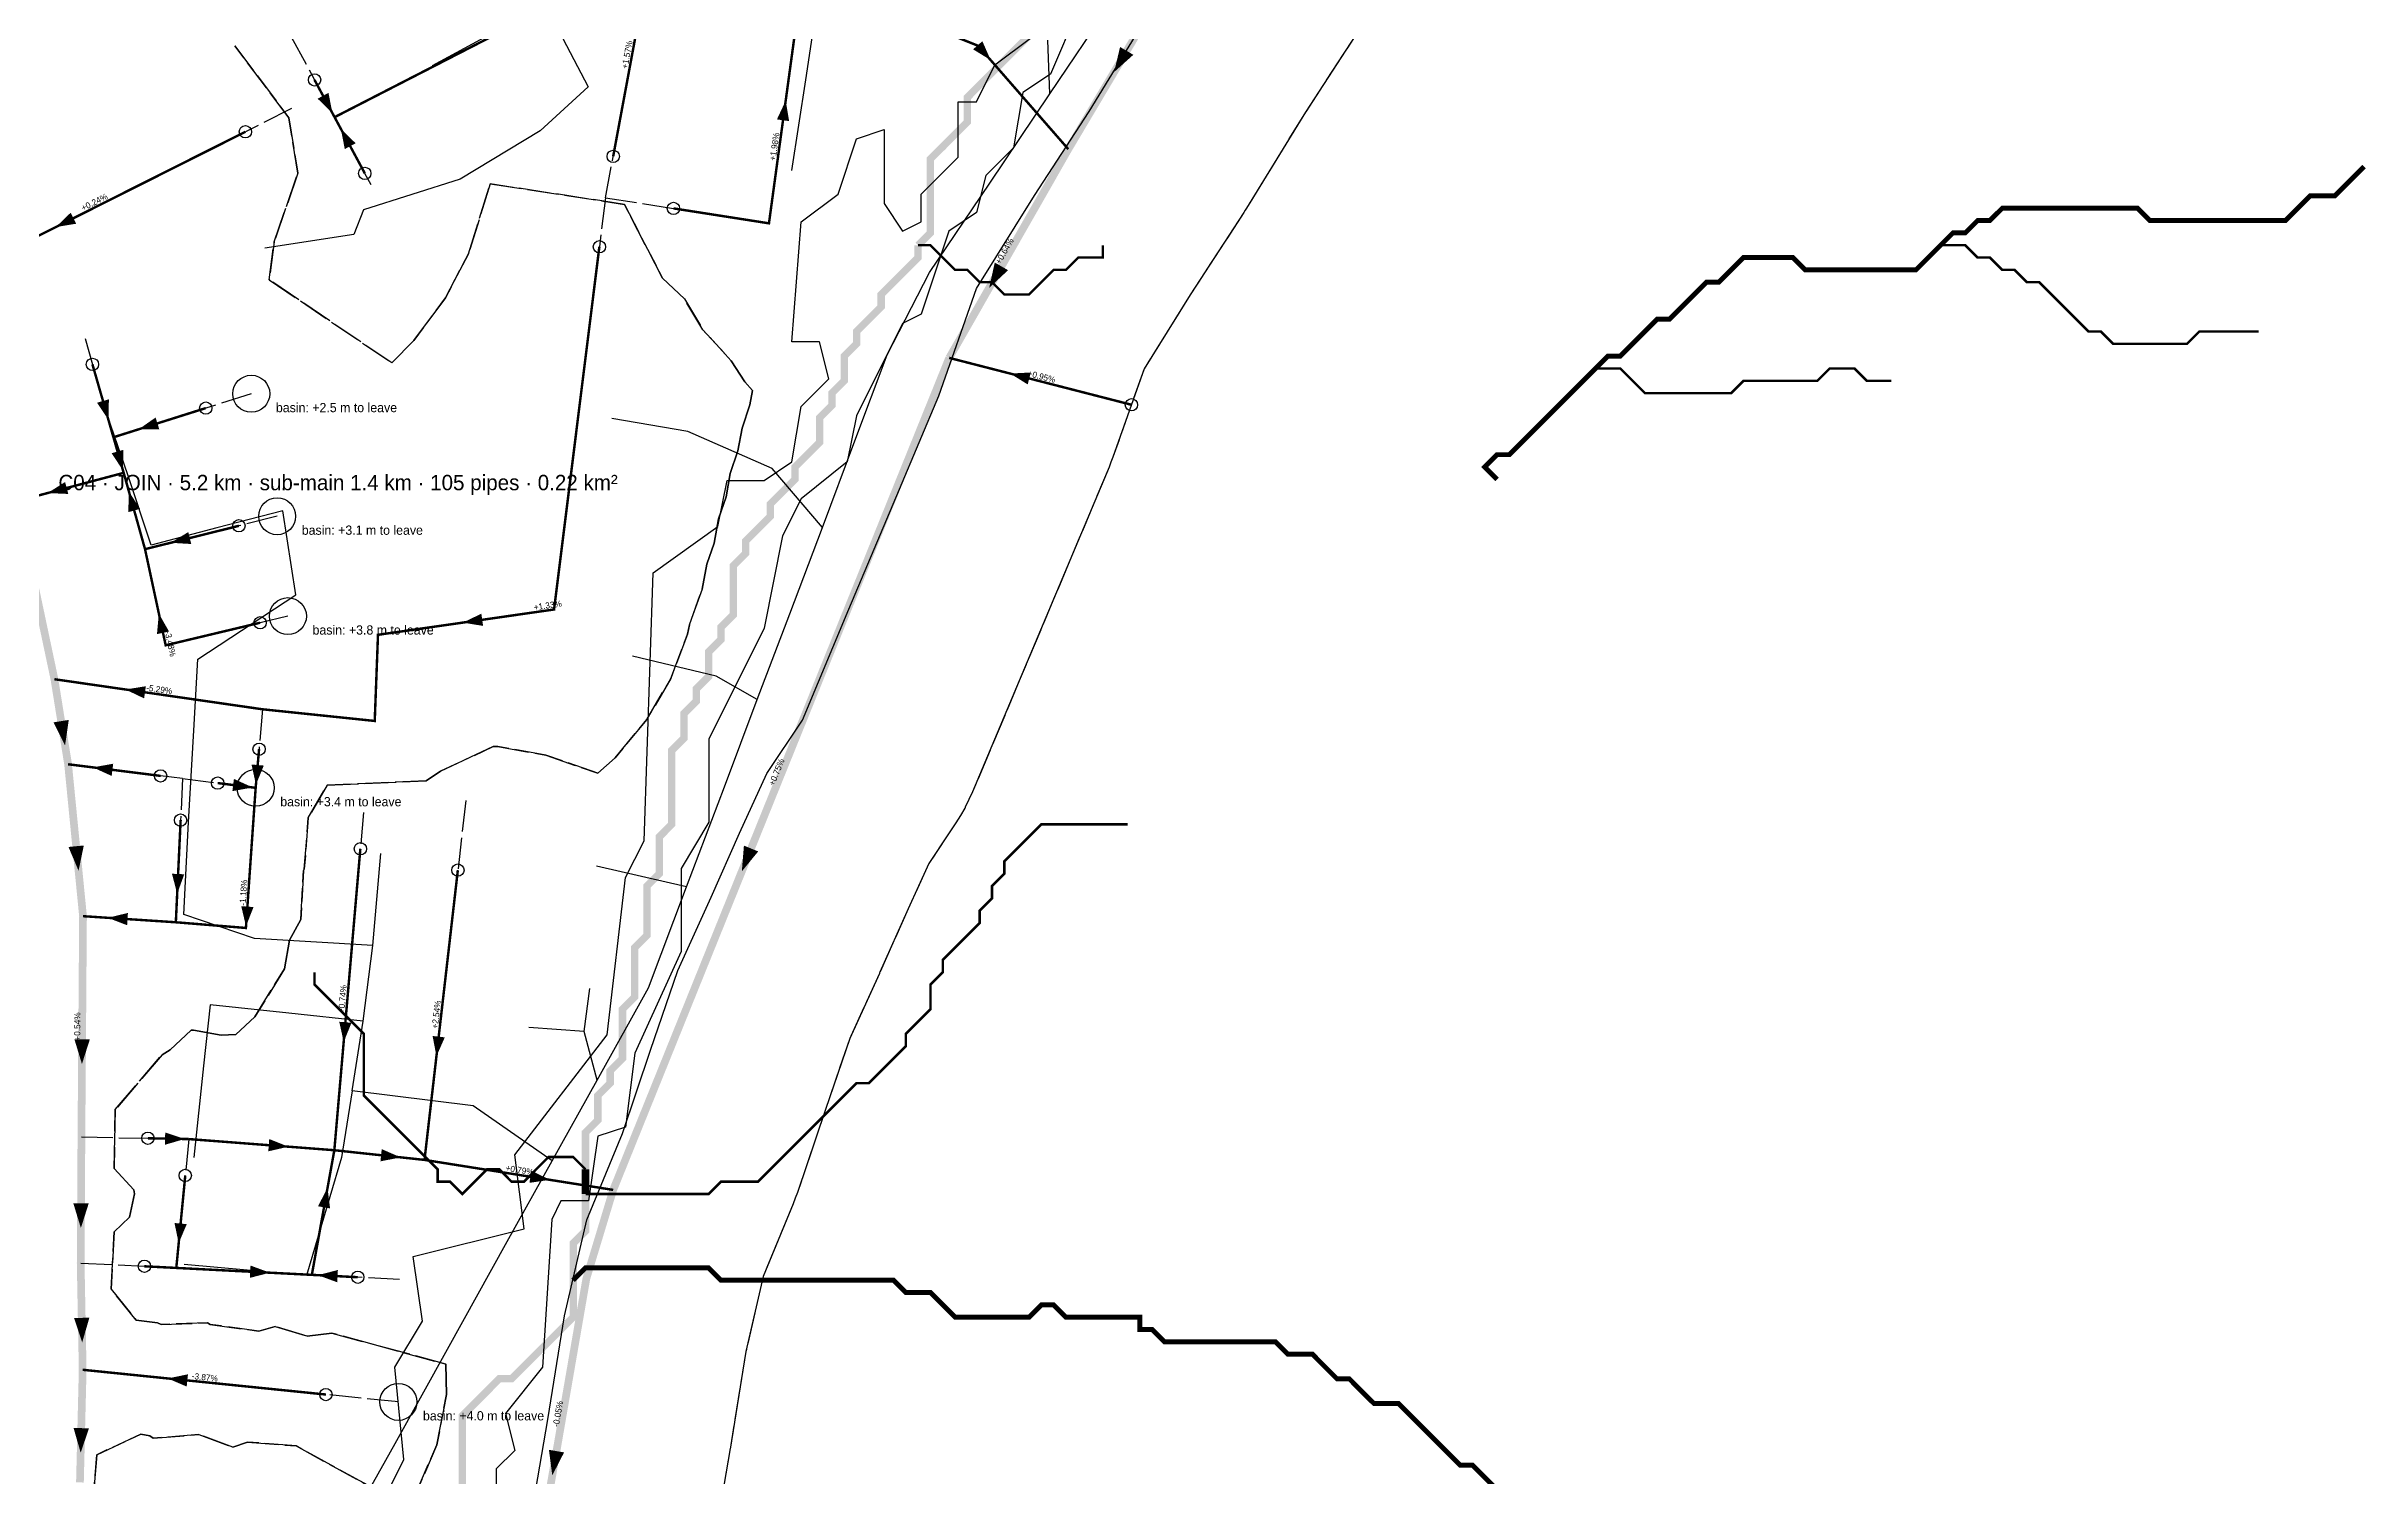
# Model space of a CAD drawing. Header units: metres. Extents: x 441395 to 476894, y 2561381 to 2578972.
# Drawn here: x 450489 to 451241, y 2567890 to 2568354 of the extents above; entities that cross this region are included whole.
import ezdxf
from ezdxf.enums import TextEntityAlignment as Align

# ---------------------------------------------------------------- set-up
doc = ezdxf.new("R2010")
doc.units = ezdxf.units.M
doc.header["$LTSCALE"] = 8
doc.linetypes.add('DASHDOT', pattern=[3.556, 2.54, -0.508, 0, -0.508])
doc.linetypes.add('DASHED', pattern=[1.524, 1.27, -0.254])
for name, color, linetype in [('A_ARROWS', 7, 'Continuous'), ('A_BASINS', 1, 'Continuous'), ('A_BRANCH', 7, 'Continuous'), ('A_BUILT_2006', 252, 'Continuous'), ('A_CATCH_LABEL', 7, 'Continuous'), ('A_CATCHMENTS', 7, 'Continuous'), ('A_ENVELOPE', 3, 'Continuous'), ('A_GRADIENT', 8, 'Continuous'), ('A_HEAD_GAP', 8, 'Continuous'), ('A_HEADS', 8, 'Continuous'), ('A_LATERAL', 7, 'Continuous'), ('A_STREAMS', 5, 'Continuous'), ('A_SUBMAIN', 7, 'Continuous'), ('A_WADI', 4, 'Continuous')]:
    doc.layers.add(name, color=color, linetype=linetype)

msp = doc.modelspace()

# ---------------------------------------------------------------- linework, layer by layer
at = {"layer": 'A_ARROWS', "color": 1}
for points in [[(450795.91, 2568349.75), (450790.19, 2568353.26), (450793.21, 2568355.89)], [(450836.01, 2568345.88), (450837.94, 2568354.03), (450842.24, 2568351.48)], [(450582.07, 2568332.54), (450577.28, 2568337.23), (450580.8, 2568339.12)], [(450729.32, 2568336.57), (450730.43, 2568329.96), (450726.47, 2568330.5)], [(450584.82, 2568327.44), (450589.61, 2568322.76), (450586.09, 2568320.86)], [(450795.44, 2568275.82), (450797.23, 2568284.01), (450801.57, 2568281.53)], [(450802.24, 2568247.96), (450808.94, 2568248.3), (450807.94, 2568244.43)], [(450715.07, 2568086.28), (450715.75, 2568094.64), (450720.39, 2568092.76)], [(450585.74, 2568030.89), (450584.29, 2568037.44), (450588.28, 2568037.1)], [(450615.87, 2568026.24), (450614.61, 2568032.83), (450618.58, 2568032.37)], [(450534.12, 2567999.37), (450527.68, 2567997.49), (450527.76, 2568001.49)], [(450567.78, 2567996.86), (450561.25, 2567995.36), (450561.55, 2567999.35)], [(450604.25, 2567993.4), (450597.68, 2567992.1), (450598.1, 2567996.07)], [(450652.72, 2567986.1), (450646.08, 2567985.13), (450646.71, 2567989.08)], [(450580.49, 2567983.47), (450581.32, 2567976.81), (450577.38, 2567977.52)], [(450532.14, 2567965.53), (450530.77, 2567972.09), (450534.75, 2567971.7)], [(450561.77, 2567955.94), (450555.28, 2567954.27), (450555.48, 2567958.26)], [(450577.36, 2567955.14), (450583.85, 2567956.81), (450583.65, 2567952.82)], [(450653.5, 2567890.11), (450652.4, 2567898.42), (450657.33, 2567897.57)]]:
    msp.add_solid(points, dxfattribs=at)
at = {"layer": 'A_ARROWS', "color": 2}
for points in [[(450492.23, 2568295.54), (450497.05, 2568300.2), (450498.84, 2568296.62)], [(450509.32, 2568232.89), (450505.63, 2568238.49), (450509.47, 2568239.59)], [(450519.13, 2568229.84), (450524.63, 2568233.68), (450525.83, 2568229.87)], [(450514.04, 2568216.48), (450510.35, 2568222.08), (450514.2, 2568223.19)], [(450489.57, 2568209.15), (450495.24, 2568212.73), (450496.27, 2568208.86)], [(450515.96, 2568209.65), (450519.61, 2568204.02), (450515.76, 2568202.94)], [(450529.53, 2568193), (450535.26, 2568196.48), (450536.22, 2568192.6)], [(450525.69, 2568170.02), (450529, 2568164.18), (450525.08, 2568163.34)], [(450624.41, 2568167.07), (450630.46, 2568169.96), (450631.03, 2568166)], [(450514.86, 2568145.35), (450521.48, 2568146.41), (450520.9, 2568142.46)], [(450495.23, 2568127.18), (450491.49, 2568134.68), (450496.43, 2568135.47)], [(450504.27, 2568120.06), (450510.87, 2568121.24), (450510.37, 2568117.27)], [(450557.23, 2568114.44), (450555.8, 2568120.99), (450559.79, 2568120.64)], [(450556.18, 2568113.53), (450549.58, 2568112.34), (450550.08, 2568116.31)], [(450499.61, 2568086.49), (450496.34, 2568094.2), (450501.32, 2568094.69)], [(450531.65, 2568079.03), (450529.95, 2568085.52), (450533.95, 2568085.33)], [(450554, 2568068.45), (450552.46, 2568074.97), (450556.45, 2568074.69)], [(450509.13, 2568071.2), (450515.65, 2568072.78), (450515.39, 2568068.78)], [(450500.71, 2568023.71), (450498.27, 2568031.72), (450503.27, 2568031.69)], [(450500.37, 2567970.46), (450497.91, 2567978.47), (450502.91, 2567978.44)], [(450500.79, 2567933.28), (450498.14, 2567941.23), (450503.13, 2567941.32)], [(450528.58, 2567921.59), (450535.15, 2567922.94), (450534.74, 2567918.96)], [(450500.3, 2567897.46), (450497.99, 2567905.52), (450502.99, 2567905.39)]]:
    msp.add_solid(points, dxfattribs=at)
at = {"layer": 'A_BASINS', "color": 1}
for centre in [(450555.72, 2568241.41), (450564.12, 2568201.6), (450567.62, 2568169.18), (450557.14, 2568113.41), (450603.49, 2567913.97)]:
    msp.add_circle(centre, 6, dxfattribs=at)
at = {"layer": 'A_BRANCH', "color": 1, "const_width": 0.8}
for points in [[(450692.87, 2568301.6), (450723.88, 2568296.75), (450734.87, 2568377.24)], [(450576.26, 2568343.33), (450582.78, 2568331.22)], [(450522.16, 2567999.6), (450535.43, 2567999.34)], [(450534.28, 2567987.53), (450531.36, 2567957.49)], [(450520.99, 2567958.02), (450531.36, 2567957.49)]]:
    msp.add_lwpolyline(points, dxfattribs=at)
at = {"layer": 'A_BRANCH', "color": 2, "const_width": 0.8}
for points in [[(450668.79, 2568289.12), (450654.08, 2568171.34), (450596.88, 2568163.11), (450595.82, 2568135.13), (450559.39, 2568138.92)], [(450558.25, 2568125.96), (450557.14, 2568113.41)], [(450544.8, 2568114.96), (450557.14, 2568113.41)], [(450532.77, 2568102.93), (450531.21, 2568069.75)]]:
    msp.add_lwpolyline(points, dxfattribs=at)
at = {"layer": 'A_BUILT_2006', "color": 252}
for points in [[(450740.98, 2568377.95), (450735.72, 2568343.34)], [(450649.67, 2568367), (450614.5, 2568347.95)], [(450653.46, 2568363.4), (450665.19, 2568341.09)], [(450815.17, 2568338.84), (450834.76, 2568367.84)], [(450827.88, 2568333.03), (450847.42, 2568364.89)], [(450815.17, 2568338.84), (450814.45, 2568356.2)], [(450665.19, 2568341.09), (450649.52, 2568326.8)], [(450735.72, 2568343.34), (450731.21, 2568313.88)], [(450795.58, 2568309.83), (450815.17, 2568338.84)], [(450810.12, 2568305.81), (450827.88, 2568333.03)], [(450649.52, 2568326.8), (450623.57, 2568311.14)], [(450623.57, 2568311.14), (450592.12, 2568301.13)], [(450776, 2568280.83), (450795.58, 2568309.83)], [(450592.12, 2568301.13), (450589.04, 2568293.13)], [(450791.31, 2568275.57), (450810.12, 2568305.81)], [(450589.04, 2568293.13), (450560.12, 2568288.65)], [(450762.31, 2568254), (450776, 2568280.83)], [(450779.04, 2568240.77), (450791.31, 2568275.57)], [(450751.82, 2568226.06), (450762.31, 2568254)], [(450766.29, 2568210.45), (450779.04, 2568240.77)], [(450515.65, 2568215.05), (450507.94, 2568237.39)], [(450697.48, 2568229.16), (450672.84, 2568233.37)], [(450724.97, 2568217.15), (450697.48, 2568229.16)], [(450741.23, 2568197.99), (450751.82, 2568226.06)], [(450523.15, 2568192.25), (450515.65, 2568215.05)], [(450741.23, 2568197.99), (450724.97, 2568217.15)], [(450749.87, 2568171.39), (450766.29, 2568210.45)], [(450565.96, 2568203.36), (450544.55, 2568197.8)], [(450570.23, 2568176.09), (450565.96, 2568203.36)], [(450544.55, 2568197.8), (450523.15, 2568192.25)], [(450730.64, 2568169.92), (450741.23, 2568197.99)], [(450538.38, 2568155.25), (450570.23, 2568176.09)], [(450720.07, 2568142.05), (450730.64, 2568169.92)], [(450734.74, 2568135.4), (450749.87, 2568171.39)], [(450537.05, 2568132.01), (450538.38, 2568155.25)], [(450706.76, 2568149.63), (450679.52, 2568156.18)], [(450720.07, 2568142.05), (450706.76, 2568149.63)], [(450709.39, 2568113.73), (450720.07, 2568142.05)], [(450723.18, 2568118.11), (450734.74, 2568135.4)], [(450535.34, 2568102.22), (450537.05, 2568132.01)], [(450697.13, 2568081.24), (450709.39, 2568113.73)], [(450714.36, 2568098.73), (450723.18, 2568118.11)], [(450533.86, 2568072.26), (450535.34, 2568102.22)], [(450705.12, 2568077.95), (450714.36, 2568098.73)], [(450595.16, 2568062.17), (450597.82, 2568092.06)], [(450697.13, 2568081.24), (450667.9, 2568087.95)], [(450684.77, 2568048.49), (450697.13, 2568081.24)], [(450694.32, 2568054.14), (450705.12, 2568077.95)], [(450556.73, 2568064.45), (450533.86, 2568072.26)], [(450595.16, 2568062.17), (450556.73, 2568064.45)], [(450592.09, 2568037.64), (450595.16, 2568062.17)], [(450685.43, 2568028.23), (450694.32, 2568054.14)], [(450663.82, 2568034.27), (450665.71, 2568048.21)], [(450668.07, 2568018.49), (450684.77, 2568048.49)], [(450542.37, 2568042.98), (450540.25, 2568023.09)], [(450567.87, 2568040.24), (450542.37, 2568042.98)], [(450592.09, 2568037.64), (450567.87, 2568040.24)], [(450588.44, 2568015.04), (450592.09, 2568037.64)], [(450663.82, 2568034.27), (450645.86, 2568035.52)], [(450668.07, 2568018.49), (450663.82, 2568034.27)], [(450540.25, 2568023.09), (450537.08, 2567993.39)], [(450676.32, 2568001.2), (450685.43, 2568028.23)], [(450588.44, 2568015.04), (450584.99, 2567993.32)], [(450627.84, 2568010.15), (450588.44, 2568015.04)], [(450653.48, 2567992.27), (450668.07, 2568018.49)], [(450653.48, 2567992.27), (450627.84, 2568010.15)], [(450664.7, 2567973.08), (450676.32, 2568001.2)], [(450584.99, 2567993.32), (450573.69, 2567955.08)], [(450638.89, 2567966.06), (450653.48, 2567992.27)], [(450657.48, 2567941.91), (450664.7, 2567973.08)], [(450619.43, 2567931.09), (450638.89, 2567966.06)], [(450573.69, 2567955.08), (450533.93, 2567958.57)], [(450652.03, 2567908.25), (450657.48, 2567941.91)], [(450602.41, 2567900.51), (450619.43, 2567931.09)], [(450646.21, 2567874.14), (450652.03, 2567908.25)], [(450585.4, 2567869.94), (450602.41, 2567900.51)]]:
    msp.add_lwpolyline(points, dxfattribs=at)
at = {"layer": 'A_CATCHMENTS', "color": 1, "linetype": 'DASHED'}
for points in [[(450917.12, 2568361.92), (450898.12, 2568332.81), (450879.03, 2568301.67), (450878.55, 2568300.97), (450878.12, 2568300.23), (450860.72, 2568273.57), (450845.72, 2568249.45), (450835.63, 2568220.82), (450834.96, 2568219.18), (450834.35, 2568217.51), (450821.61, 2568187.19), (450821.61, 2568187.19), (450821.61, 2568187.19), (450805.18, 2568148.14), (450805.18, 2568148.14), (450805.18, 2568148.14), (450790.05, 2568112.15), (450788.84, 2568109.62), (450787.65, 2568107.1), (450787.57, 2568106.97), (450787.51, 2568106.84), (450786.06, 2568104.45), (450784.62, 2568102.05), (450775.77, 2568088.81), (450769.08, 2568074.11), (450759.94, 2568053.56), (450759.84, 2568053.36), (450759.76, 2568053.16), (450750.14, 2568031.97), (450742.24, 2568008.91), (450733.17, 2567982.02), (450732.44, 2567980.17), (450731.77, 2567978.3), (450722.04, 2567954.73), (450716.39, 2567930.33), (450711.25, 2567898.65), (450711.2, 2567898.41), (450711.17, 2567898.16), (450705.35, 2567864.05)], [(450609.22, 2567884.26), (450615.97, 2567899.99), (450619.17, 2567916.35), (450618.96, 2567926.25), (450581.9, 2567936.3), (450573.92, 2567935.36), (450563.5, 2567938.5), (450558.12, 2567936.99), (450542.37, 2567939.13), (450541.49, 2567939.65), (450526.4, 2567939.16), (450525.25, 2567939.64), (450518.33, 2567940.48), (450510.24, 2567950.6), (450511.19, 2567969.25), (450516.18, 2567974.02), (450517.82, 2567981.55), (450517.52, 2567982.82), (450511.15, 2567989.73), (450511.53, 2568008.91), (450526.74, 2568026.72), (450529.36, 2568028.27), (450536.16, 2568034.72), (450536.95, 2568034.76), (450545.94, 2568033.09), (450550.71, 2568033.29), (450556.89, 2568039.04), (450566.46, 2568054.65), (450568.16, 2568063.9), (450571.82, 2568070.63), (450572.72, 2568086.59), (450572.93, 2568086.97), (450574.22, 2568103.64), (450580.42, 2568114.29), (450612.57, 2568115.65), (450617.19, 2568118.8), (450634.28, 2568126.79), (450635.77, 2568126.8), (450651.39, 2568124.05), (450668.3, 2568118.15), (450673.91, 2568123.19), (450684.17, 2568135.59), (450692.01, 2568148.96), (450697.43, 2568163.32), (450698.02, 2568166.3), (450702.18, 2568177.94), (450703.65, 2568186.06), (450706.06, 2568192.92), (450707.48, 2568200.76), (450709.93, 2568207.9), (450711.31, 2568215.47), (450713.81, 2568222.87), (450715.14, 2568230.18), (450717.69, 2568237.85), (450718.53, 2568242.43), (450716.05, 2568245.26), (450711.59, 2568252.12), (450702.44, 2568262.14), (450696.42, 2568272.25), (450689.32, 2568278.97), (450676.92, 2568302.91), (450633.36, 2568309.57), (450626.24, 2568286.84), (450618.8, 2568272.58), (450608.49, 2568258.69), (450601.39, 2568251.4), (450561.58, 2568278.38), (450563.11, 2568290.72), (450570.88, 2568313.05), (450567.93, 2568331.03), (450550.38, 2568354.42)], [(450503.92, 2567877.78), (450505.55, 2567896.84), (450519.86, 2567903.52), (450522.72, 2567902.94), (450523.83, 2567902.18), (450538.73, 2567903.36), (450549.75, 2567899.27), (450554.45, 2567900.93), (450570.29, 2567899.68), (450604.22, 2567881.01)]]:
    msp.add_lwpolyline(points, dxfattribs=at)
at = {"layer": 'A_CATCHMENTS', "color": 2, "linetype": 'DASHED'}
for points in [[(450550.38, 2568354.42), (450567.93, 2568331.03), (450570.88, 2568313.05), (450563.11, 2568290.72), (450561.58, 2568278.38), (450601.39, 2568251.4), (450608.49, 2568258.69), (450618.8, 2568272.58), (450626.24, 2568286.84), (450633.36, 2568309.57), (450676.92, 2568302.91), (450689.32, 2568278.97), (450696.42, 2568272.25), (450702.44, 2568262.14), (450711.59, 2568252.12), (450716.05, 2568245.26), (450718.53, 2568242.43), (450717.69, 2568237.85), (450715.14, 2568230.18), (450713.81, 2568222.87), (450711.31, 2568215.47), (450709.93, 2568207.9), (450707.48, 2568200.76), (450706.06, 2568192.92), (450703.65, 2568186.06), (450702.18, 2568177.94), (450698.02, 2568166.3), (450697.43, 2568163.32), (450692.01, 2568148.96), (450684.17, 2568135.59), (450673.91, 2568123.19), (450668.3, 2568118.15), (450651.39, 2568124.05), (450635.77, 2568126.8), (450634.28, 2568126.79), (450617.19, 2568118.8), (450612.57, 2568115.65), (450580.42, 2568114.29), (450574.22, 2568103.64), (450572.93, 2568086.97), (450572.72, 2568086.59), (450571.82, 2568070.63), (450568.16, 2568063.9), (450566.46, 2568054.65), (450556.89, 2568039.04), (450550.71, 2568033.29), (450545.94, 2568033.09), (450536.95, 2568034.76), (450536.16, 2568034.72), (450529.36, 2568028.27), (450526.74, 2568026.72), (450511.53, 2568008.91), (450511.15, 2567989.73), (450517.52, 2567982.82), (450517.82, 2567981.55), (450516.18, 2567974.02), (450511.19, 2567969.25), (450510.24, 2567950.6), (450518.33, 2567940.48), (450525.25, 2567939.64), (450526.4, 2567939.16), (450541.49, 2567939.65), (450542.37, 2567939.13), (450558.12, 2567936.99), (450563.5, 2567938.5), (450573.92, 2567935.36), (450581.9, 2567936.3), (450618.96, 2567926.25), (450619.17, 2567916.35), (450615.97, 2567899.99), (450609.22, 2567884.26)], [(450604.22, 2567881.01), (450570.29, 2567899.68), (450554.45, 2567900.93), (450549.75, 2567899.27), (450538.73, 2567903.36), (450523.83, 2567902.18), (450522.72, 2567902.94), (450519.86, 2567903.52), (450505.55, 2567896.84), (450503.92, 2567877.78)]]:
    msp.add_lwpolyline(points, dxfattribs=at)
at = {"layer": 'A_ENVELOPE', "color": 3}
msp.add_lwpolyline([(450917.12, 2568361.92), (450898.12, 2568332.81), (450879.03, 2568301.67), (450878.55, 2568300.97), (450878.12, 2568300.23), (450860.72, 2568273.57), (450845.72, 2568249.45), (450835.63, 2568220.82), (450834.96, 2568219.18), (450834.35, 2568217.51), (450821.61, 2568187.19), (450821.61, 2568187.19), (450821.61, 2568187.19), (450805.18, 2568148.14), (450805.18, 2568148.14), (450805.18, 2568148.14), (450790.05, 2568112.15), (450788.84, 2568109.62), (450787.65, 2568107.1), (450787.57, 2568106.97), (450787.51, 2568106.84), (450786.06, 2568104.45), (450784.62, 2568102.05), (450775.77, 2568088.81), (450769.08, 2568074.11), (450759.94, 2568053.56), (450759.84, 2568053.36), (450759.76, 2568053.16), (450750.14, 2568031.97), (450742.24, 2568008.91), (450733.17, 2567982.02), (450732.44, 2567980.17), (450731.77, 2567978.3), (450722.04, 2567954.73), (450716.39, 2567930.33), (450711.25, 2567898.65), (450711.2, 2567898.41), (450711.17, 2567898.16), (450705.35, 2567864.05)], dxfattribs=at)
at = {"layer": 'A_HEAD_GAP', "color": 8, "linetype": 'DASHED'}
for points in [[(450562.93, 2568368.1), (450576.26, 2568343.33)], [(450568.83, 2568334.03), (450553.79, 2568326.47)], [(450670.78, 2568305.06), (450673.28, 2568318.5)], [(450594.63, 2568309.22), (450592.6, 2568312.98)], [(450670.78, 2568305.06), (450668.79, 2568289.12)], [(450670.78, 2568305.06), (450692.87, 2568301.6)], [(450501.72, 2568259.3), (450504.12, 2568250.95)], [(450555.72, 2568241.41), (450540.94, 2568236.74)], [(450564.12, 2568201.6), (450551.72, 2568198.51)], [(450567.62, 2568169.18), (450558.59, 2568167.03)], [(450559.39, 2568138.92), (450558.25, 2568125.96)], [(450533.41, 2568116.39), (450526.27, 2568117.29)], [(450533.41, 2568116.39), (450532.77, 2568102.93)], [(450533.41, 2568116.39), (450544.8, 2568114.96)], [(450592.16, 2568105.37), (450591.15, 2568093.62)], [(450625.43, 2568109.33), (450622.82, 2568086.68)], [(450500.54, 2568000.02), (450522.16, 2567999.6)], [(450535.43, 2567999.34), (450534.28, 2567987.53)], [(450500.3, 2567959.08), (450520.99, 2567958.02)], [(450603.91, 2567953.78), (450590.3, 2567954.48)], [(450603.49, 2567913.97), (450579.97, 2567916.37)]]:
    msp.add_lwpolyline(points, dxfattribs=at)
at = {"layer": 'A_HEADS', "color": 1}
for centre in [(450576.26, 2568343.33), (450673.28, 2568318.5), (450592.6, 2568312.98), (450692.87, 2568301.6), (450841.63, 2568237.83), (450591.15, 2568093.62), (450622.82, 2568086.68), (450522.16, 2567999.6), (450534.28, 2567987.53), (450520.99, 2567958.02), (450590.3, 2567954.48)]:
    msp.add_circle(centre, 2, dxfattribs=at)
at = {"layer": 'A_HEADS', "color": 2}
for centre in [(450553.79, 2568326.47), (450668.79, 2568289.12), (450504.12, 2568250.95), (450540.94, 2568236.74), (450551.72, 2568198.51), (450558.59, 2568167.03), (450558.25, 2568125.96), (450526.27, 2568117.29), (450544.8, 2568114.96), (450532.77, 2568102.93), (450579.97, 2567916.37)]:
    msp.add_circle(centre, 2, dxfattribs=at)
at = {"layer": 'A_LATERAL', "color": 1, "const_width": 0.8}
for points in [[(450582.78, 2568331.22), (450685.45, 2568383.94)], [(450673.28, 2568318.5), (450685.45, 2568383.94)], [(450734.87, 2568377.24), (450791.85, 2568354.4), (450821.13, 2568320.83)], [(450841.63, 2568237.83), (450782.44, 2568253.05)], [(450591.15, 2568093.62), (450582.7, 2567995.72)], [(450622.82, 2568086.68), (450611.99, 2567992.57)], [(450535.43, 2567999.34), (450582.7, 2567995.72)], [(450582.7, 2567995.72), (450611.99, 2567992.57)], [(450611.99, 2567992.57), (450673.28, 2567982.83)], [(450531.36, 2567957.49), (450575.39, 2567955.24)]]:
    msp.add_lwpolyline(points, dxfattribs=at)
at = {"layer": 'A_LATERAL', "color": 1, "linetype": 'DASHDOT', "const_width": 0.8}
for points in [[(450592.6, 2568312.98), (450582.78, 2568331.22)], [(450590.3, 2567954.48), (450575.39, 2567955.24)]]:
    msp.add_lwpolyline(points, dxfattribs=at)
at = {"layer": 'A_LATERAL', "color": 2, "linetype": 'DASHED', "const_width": 0.8}
for points in [[(450553.79, 2568326.47), (450457.14, 2568277.91)], [(450510.94, 2568227.26), (450514.27, 2568215.71)], [(450521.2, 2568190.93), (450514.27, 2568215.71)]]:
    msp.add_lwpolyline(points, dxfattribs=at)
at = {"layer": 'A_LATERAL', "color": 2, "const_width": 0.8}
msp.add_lwpolyline([(450504.12, 2568250.95), (450510.94, 2568227.26)], dxfattribs=at)
at = {"layer": 'A_LATERAL', "color": 2, "linetype": 'DASHDOT', "const_width": 0.8}
for points in [[(450540.94, 2568236.74), (450510.94, 2568227.26)], [(450514.27, 2568215.71), (450479.54, 2568206.49)], [(450551.72, 2568198.51), (450521.2, 2568190.93)], [(450558.59, 2568167.03), (450527.91, 2568159.71), (450521.2, 2568190.93)], [(450559.39, 2568138.92), (450491.77, 2568148.69)], [(450526.27, 2568117.29), (450496.21, 2568121.07)], [(450557.14, 2568113.41), (450553.97, 2568067.9), (450531.21, 2568069.75)], [(450531.21, 2568069.75), (450501.06, 2568071.73)], [(450579.97, 2567916.37), (450500.95, 2567924.41)]]:
    msp.add_lwpolyline(points, dxfattribs=at)
at = {"layer": 'A_LATERAL', "color": 1, "linetype": 'DASHED', "const_width": 0.8}
msp.add_lwpolyline([(450575.39, 2567955.24), (450582.7, 2567995.72)], dxfattribs=at)
at = {"layer": 'A_STREAMS', "color": 5}
for points, const_width in [([(450808.36, 2568357.67), (450804.36, 2568353.67), (450800.35, 2568349.67), (450796.35, 2568345.66), (450792.35, 2568341.66), (450788.35, 2568337.66), (450788.35, 2568333.66), (450788.35, 2568329.66), (450784.35, 2568325.66), (450780.35, 2568321.65), (450776.34, 2568317.65), (450776.34, 2568313.65), (450776.34, 2568309.65), (450776.34, 2568305.65), (450776.34, 2568301.64), (450776.34, 2568297.64), (450776.34, 2568293.64), (450772.34, 2568289.64)], 2.4), ([(451242.08, 2568315.19), (451240.55, 2568313.65), (451236.54, 2568309.65), (451232.54, 2568305.65), (451228.54, 2568305.65), (451224.54, 2568305.65), (451220.54, 2568301.64), (451216.54, 2568297.64), (451212.53, 2568297.64), (451208.53, 2568297.64), (451204.53, 2568297.64), (451200.53, 2568297.64), (451196.53, 2568297.64), (451192.53, 2568297.64), (451188.52, 2568297.64), (451184.52, 2568297.64), (451180.52, 2568297.64), (451176.52, 2568297.64), (451172.52, 2568297.64), (451168.52, 2568301.64), (451164.51, 2568301.64), (451160.51, 2568301.64), (451156.51, 2568301.64), (451152.51, 2568301.64), (451148.51, 2568301.64), (451144.5, 2568301.64), (451140.5, 2568301.64), (451136.5, 2568301.64), (451132.5, 2568301.64), (451128.5, 2568301.64), (451124.5, 2568301.64), (451120.49, 2568297.64), (451116.49, 2568297.64), (451112.49, 2568293.64), (451108.49, 2568293.64), (451104.49, 2568289.64)], 1.6), ([(450772.34, 2568289.64), (450772.34, 2568285.64), (450768.34, 2568281.64), (450764.34, 2568277.63), (450760.34, 2568273.63), (450760.34, 2568269.63), (450756.34, 2568265.63), (450752.33, 2568261.63), (450752.33, 2568257.62), (450748.33, 2568253.62), (450748.33, 2568249.62), (450748.33, 2568245.62), (450744.33, 2568241.62), (450744.33, 2568237.62), (450740.33, 2568233.61), (450740.33, 2568229.61), (450740.33, 2568225.61), (450736.33, 2568221.61), (450732.32, 2568217.61), (450732.32, 2568213.61), (450728.32, 2568209.6), (450724.32, 2568205.6), (450724.32, 2568201.6), (450720.32, 2568197.6), (450716.32, 2568193.6), (450716.32, 2568189.59), (450712.32, 2568185.59), (450712.32, 2568181.59), (450712.32, 2568177.59), (450712.32, 2568173.59), (450712.32, 2568169.59), (450708.31, 2568165.58), (450708.31, 2568161.58), (450704.31, 2568157.58), (450704.31, 2568153.58), (450704.31, 2568149.58), (450700.31, 2568145.57), (450700.31, 2568141.57), (450696.31, 2568137.57), (450696.31, 2568133.57), (450696.31, 2568129.57), (450692.31, 2568125.57), (450692.31, 2568121.56), (450692.31, 2568117.56), (450692.31, 2568113.56), (450692.31, 2568109.56), (450692.31, 2568105.56), (450692.31, 2568101.56), (450688.31, 2568097.55), (450688.31, 2568093.55), (450688.31, 2568089.55), (450688.31, 2568085.55), (450684.3, 2568081.55), (450684.3, 2568077.54), (450684.3, 2568073.54), (450684.3, 2568069.54), (450684.3, 2568065.54), (450680.3, 2568061.54), (450680.3, 2568057.54), (450680.3, 2568053.53), (450680.3, 2568049.53), (450680.3, 2568045.53), (450676.3, 2568041.53), (450676.3, 2568037.53), (450676.3, 2568033.52), (450676.3, 2568029.52), (450676.3, 2568025.52), (450672.3, 2568021.52), (450672.3, 2568017.52), (450668.3, 2568013.52), (450668.3, 2568009.51), (450668.3, 2568005.51), (450664.29, 2568001.51), (450664.29, 2567997.51), (450664.29, 2567993.51), (450664.29, 2567989.51)], 2.4), ([(450832.37, 2568289.64), (450832.37, 2568285.64), (450828.37, 2568285.64), (450824.36, 2568285.64), (450820.36, 2568281.64), (450816.36, 2568281.64), (450812.36, 2568277.63), (450808.36, 2568273.63), (450804.36, 2568273.63), (450800.35, 2568273.63), (450796.35, 2568277.63), (450792.35, 2568277.63), (450788.35, 2568281.64), (450784.35, 2568281.64), (450780.35, 2568285.64), (450776.34, 2568289.64), (450772.34, 2568289.64)], 0.8), ([(451104.49, 2568289.64), (451100.49, 2568285.64), (451096.48, 2568281.64), (451092.48, 2568281.64), (451088.48, 2568281.64), (451084.48, 2568281.64), (451080.48, 2568281.64), (451076.47, 2568281.64), (451072.47, 2568281.64), (451068.47, 2568281.64), (451064.47, 2568281.64), (451060.47, 2568281.64), (451056.47, 2568285.64), (451052.46, 2568285.64), (451048.46, 2568285.64), (451044.46, 2568285.64), (451040.46, 2568285.64), (451036.46, 2568281.64), (451032.46, 2568277.63), (451028.45, 2568277.63), (451024.45, 2568273.63), (451020.45, 2568269.63), (451016.45, 2568265.63), (451012.45, 2568265.63), (451008.45, 2568261.63), (451004.44, 2568257.62), (451000.44, 2568253.62), (450996.44, 2568253.62), (450992.44, 2568249.62)], 1.6), ([(451207.8, 2568261.63), (451204.53, 2568261.63), (451200.53, 2568261.63), (451196.53, 2568261.63), (451192.53, 2568261.63), (451188.52, 2568261.63), (451184.52, 2568257.62), (451180.52, 2568257.62), (451176.52, 2568257.62), (451172.52, 2568257.62), (451168.52, 2568257.62), (451164.51, 2568257.62), (451160.51, 2568257.62), (451156.51, 2568261.63), (451152.51, 2568261.63), (451148.51, 2568265.63), (451144.5, 2568269.63), (451140.5, 2568273.63), (451136.5, 2568277.63), (451132.5, 2568277.63), (451128.5, 2568281.64), (451124.5, 2568281.64), (451120.49, 2568285.64), (451116.49, 2568285.64), (451112.49, 2568289.64), (451108.49, 2568289.64), (451104.49, 2568289.64)], 0.8), ([(450992.44, 2568249.62), (450988.44, 2568245.62), (450984.43, 2568241.62), (450980.43, 2568237.62), (450976.43, 2568233.61), (450972.43, 2568229.61), (450968.43, 2568225.61), (450964.43, 2568221.61), (450960.42, 2568221.61), (450956.42, 2568217.61), (450960.42, 2568213.61)], 1.6), ([(451088.48, 2568245.62), (451084.48, 2568245.62), (451080.48, 2568245.62), (451076.47, 2568249.62), (451072.47, 2568249.62), (451068.47, 2568249.62), (451064.47, 2568245.62), (451060.47, 2568245.62), (451056.47, 2568245.62), (451052.46, 2568245.62), (451048.46, 2568245.62), (451044.46, 2568245.62), (451040.46, 2568245.62), (451036.46, 2568241.62), (451032.46, 2568241.62), (451028.45, 2568241.62), (451024.45, 2568241.62), (451020.45, 2568241.62), (451016.45, 2568241.62), (451012.45, 2568241.62), (451008.45, 2568241.62), (451004.44, 2568245.62), (451000.44, 2568249.62), (450996.44, 2568249.62), (450992.44, 2568249.62)], 0.8), ([(450840.37, 2568101.56), (450836.37, 2568101.56), (450832.37, 2568101.56), (450828.37, 2568101.56), (450824.36, 2568101.56), (450820.36, 2568101.56), (450816.36, 2568101.56), (450812.36, 2568101.56), (450808.36, 2568097.55), (450804.36, 2568093.55), (450800.35, 2568089.55), (450800.35, 2568085.55), (450796.35, 2568081.55), (450796.35, 2568077.54), (450792.35, 2568073.54), (450792.35, 2568069.54), (450788.35, 2568065.54), (450784.35, 2568061.54), (450780.35, 2568057.54), (450780.35, 2568053.53), (450776.34, 2568049.53), (450776.34, 2568045.53), (450776.34, 2568041.53), (450772.34, 2568037.53), (450768.34, 2568033.52), (450768.34, 2568029.52), (450764.34, 2568025.52), (450760.34, 2568021.52), (450756.34, 2568017.52), (450752.33, 2568017.52), (450748.33, 2568013.52), (450744.33, 2568009.51), (450740.33, 2568005.51), (450736.33, 2568001.51), (450732.32, 2567997.51), (450728.32, 2567993.51), (450724.32, 2567989.51), (450720.32, 2567985.5), (450716.32, 2567985.5), (450712.32, 2567985.5), (450708.31, 2567985.5), (450704.31, 2567981.5), (450700.31, 2567981.5), (450696.31, 2567981.5), (450692.31, 2567981.5), (450688.31, 2567981.5), (450684.3, 2567981.5), (450680.3, 2567981.5), (450676.3, 2567981.5), (450672.3, 2567981.5), (450668.3, 2567981.5), (450664.29, 2567981.5)], 0.8), ([(450576.26, 2568053.53), (450576.26, 2568049.53), (450580.26, 2568045.53), (450584.26, 2568041.53), (450588.26, 2568037.53), (450592.26, 2568033.52), (450592.26, 2568029.52), (450592.26, 2568025.52), (450592.26, 2568021.52), (450592.26, 2568017.52), (450592.26, 2568013.52), (450596.27, 2568009.51), (450600.27, 2568005.51), (450604.27, 2568001.51), (450608.27, 2567997.51), (450612.27, 2567993.51), (450616.27, 2567989.51), (450616.27, 2567985.5), (450620.28, 2567985.5), (450624.28, 2567981.5), (450628.28, 2567985.5), (450632.28, 2567989.51), (450636.28, 2567989.51), (450640.28, 2567985.5), (450644.29, 2567985.5), (450648.29, 2567989.51), (450652.29, 2567993.51), (450656.29, 2567993.51), (450660.29, 2567993.51), (450664.29, 2567989.51)], 0.8), ([(450664.29, 2567989.51), (450664.29, 2567985.5), (450664.29, 2567981.5)], 2.4), ([(450664.29, 2567981.5), (450664.29, 2567977.5), (450664.29, 2567973.5), (450664.29, 2567969.5), (450660.29, 2567965.49), (450660.29, 2567961.49), (450660.29, 2567957.49), (450660.29, 2567953.49)], 2.4), ([(450660.29, 2567953.49), (450660.29, 2567949.49), (450660.29, 2567945.49), (450660.29, 2567941.48), (450656.29, 2567937.48), (450652.29, 2567933.48), (450648.29, 2567929.48), (450644.29, 2567925.48), (450640.28, 2567921.48), (450636.28, 2567921.48), (450632.28, 2567917.47), (450628.28, 2567913.47), (450624.28, 2567909.47), (450624.28, 2567905.47), (450624.28, 2567901.47), (450624.28, 2567897.46), (450624.28, 2567893.46), (450624.28, 2567889.46), (450624.28, 2567885.46)], 2.4), ([(450960.42, 2567885.46), (450956.42, 2567889.46), (450952.42, 2567893.46), (450948.42, 2567893.46), (450944.42, 2567897.46), (450940.42, 2567901.47), (450936.41, 2567905.47), (450932.41, 2567909.47), (450928.41, 2567913.47), (450924.41, 2567913.47), (450920.41, 2567913.47), (450916.4, 2567917.47), (450912.4, 2567921.48), (450908.4, 2567921.48), (450904.4, 2567925.48), (450900.4, 2567929.48), (450896.4, 2567929.48), (450892.39, 2567929.48), (450888.39, 2567933.48), (450884.39, 2567933.48), (450880.39, 2567933.48), (450876.39, 2567933.48), (450872.39, 2567933.48), (450868.38, 2567933.48), (450864.38, 2567933.48), (450860.38, 2567933.48), (450856.38, 2567933.48), (450852.38, 2567933.48), (450848.38, 2567937.48), (450844.37, 2567937.48), (450844.37, 2567941.48), (450840.37, 2567941.48), (450836.37, 2567941.48), (450832.37, 2567941.48), (450828.37, 2567941.48), (450824.36, 2567941.48), (450820.36, 2567941.48), (450816.36, 2567945.49), (450812.36, 2567945.49), (450808.36, 2567941.48), (450804.36, 2567941.48), (450800.35, 2567941.48), (450796.35, 2567941.48), (450792.35, 2567941.48), (450788.35, 2567941.48), (450784.35, 2567941.48), (450780.35, 2567945.49), (450776.34, 2567949.49), (450772.34, 2567949.49), (450768.34, 2567949.49), (450764.34, 2567953.49), (450760.34, 2567953.49), (450756.34, 2567953.49), (450752.33, 2567953.49), (450748.33, 2567953.49), (450744.33, 2567953.49), (450740.33, 2567953.49), (450736.33, 2567953.49), (450732.32, 2567953.49), (450728.32, 2567953.49), (450724.32, 2567953.49), (450720.32, 2567953.49), (450716.32, 2567953.49), (450712.32, 2567953.49), (450708.31, 2567953.49), (450704.31, 2567957.49), (450700.31, 2567957.49), (450696.31, 2567957.49), (450692.31, 2567957.49), (450688.31, 2567957.49), (450684.3, 2567957.49), (450680.3, 2567957.49), (450676.3, 2567957.49), (450672.3, 2567957.49), (450668.3, 2567957.49), (450664.29, 2567957.49), (450660.29, 2567953.49)], 1.6)]:
    msp.add_lwpolyline(points, dxfattribs=dict(at, const_width=const_width))
at = {"layer": 'A_SUBMAIN', "color": 1, "const_width": 2.5}
for points in [[(450864.71, 2568394.19), (450821.13, 2568320.83)], [(450821.13, 2568320.83), (450782.44, 2568253.05)], [(450782.44, 2568253.05), (450727.86, 2568117.94), (450673.28, 2567982.83)]]:
    msp.add_lwpolyline(points, dxfattribs=at)
at = {"layer": 'A_SUBMAIN', "color": 2, "const_width": 2.5}
for points in [[(450479.54, 2568206.49), (450491.77, 2568148.69)], [(450491.77, 2568148.69), (450496.21, 2568121.07)], [(450496.21, 2568121.07), (450501.06, 2568071.73)], [(450501.06, 2568071.73), (450500.54, 2568000.02)], [(450500.54, 2568000.02), (450500.3, 2567959.08)], [(450500.3, 2567959.08), (450500.95, 2567924.41)], [(450500.95, 2567924.41), (450500.06, 2567887.82)]]:
    msp.add_lwpolyline(points, dxfattribs=at)
at = {"layer": 'A_SUBMAIN', "color": 1, "linetype": 'DASHED', "const_width": 2.5}
msp.add_lwpolyline([(450673.28, 2567982.83), (450664.56, 2567954.01), (450644.12, 2567835.95)], dxfattribs=at)
at = {"layer": 'A_WADI', "color": 4}
for points in [[(450824.31, 2568366.24), (450815.31, 2568345.24), (450806.31, 2568339.24), (450803.31, 2568321.24), (450794.31, 2568312.24), (450791.31, 2568300.24), (450782.31, 2568294.24), (450773.31, 2568267.24), (450767.31, 2568264.24), (450752.31, 2568234.24), (450749.31, 2568219.24), (450734.31, 2568207.24), (450728.31, 2568195.24), (450722.31, 2568165.24), (450704.31, 2568129.24), (450704.31, 2568102.24), (450695.31, 2568087.24), (450695.31, 2568060.24), (450680.31, 2568027.24), (450677.31, 2568003.24), (450668.31, 2568000.24), (450665.31, 2567979.24), (450656.31, 2567979.24), (450653.31, 2567973.24), (450650.31, 2567925.24), (450638.31, 2567910.24), (450641.31, 2567898.24), (450635.31, 2567892.24), (450635.31, 2567877.24)], [(450599.31, 2567883.24), (450605.31, 2567895.24), (450602.31, 2567925.24), (450611.31, 2567940.24), (450608.31, 2567961.24), (450644.31, 2567970.24), (450641.31, 2567994.24), (450671.31, 2568033.24), (450677.31, 2568084.24), (450683.31, 2568096.24), (450686.31, 2568183.24), (450707.31, 2568198.24), (450710.31, 2568213.24), (450722.31, 2568213.24), (450731.31, 2568219.24), (450734.31, 2568237.24), (450743.31, 2568246.24), (450740.31, 2568258.24), (450731.31, 2568258.24), (450734.31, 2568297.24), (450746.31, 2568306.24), (450752.31, 2568324.24), (450761.31, 2568327.24), (450761.31, 2568303.24), (450767.31, 2568294.24), (450773.31, 2568297.24), (450773.31, 2568306.24), (450785.31, 2568318.24), (450785.31, 2568336.24), (450791.31, 2568336.24), (450797.31, 2568348.24), (450809.31, 2568357.24)]]:
    msp.add_lwpolyline(points, dxfattribs=at)

# ---------------------------------------------------------------- texts
at = {"layer": 'A_BASINS', "color": 1}
for s, p in [('basin: +2.5 m to leave', (450563.72, 2568235.41)), ('basin: +3.1 m to leave', (450572.12, 2568195.6)), ('basin: +3.8 m to leave', (450575.62, 2568163.18)), ('basin: +3.4 m to leave', (450565.14, 2568107.41)), ('basin: +4.0 m to leave', (450611.49, 2567907.97))]:
    msp.add_text(s, height=3, dxfattribs=at).set_placement(p)
at = {"layer": 'A_CATCH_LABEL', "color": 2}
msp.add_text('C04 · JOIN · 5.2 km · sub-main 1.4 km · 105 pipes · 0.22 km²', height=5, dxfattribs=at).set_placement((450583.92, 2568212.56), align=Align.MIDDLE_CENTER)
at = {"layer": 'A_GRADIENT', "color": 1}
for s, rotation, p in [('+1.57%', 79.46366, (450679.36, 2568351.22)), ('+1.98%', 82.22382, (450727.25, 2568321.45)), ('+0.64%', 60.28153, (450801.78, 2568286.94)), ('+0.95%', 345.57797, (450812.03, 2568245.44)), ('+0.75%', 68.00394, (450727.86, 2568117.94)), ('+0.74%', 85.0672, (450586.93, 2568044.67)), ('+2.54%', 83.43645, (450617.41, 2568039.62)), ('+0.79%', -9.02842, (450642.64, 2567987.7)), ('-0.05%', 80.17667, (450656.91, 2567909.81))]:
    msp.add_text(s, height=2, rotation=rotation, dxfattribs=at).set_placement(p, align=Align.BOTTOM_CENTER)
at = {"layer": 'A_GRADIENT', "color": 2}
for s, rotation, p in [('+0.24%', 26.67683, (450505.47, 2568302.19)), ('+1.33%', 8.18393, (450652.24, 2568171.08)), ('-3.48%', 282.13154, (450527.87, 2568159.9)), ('-5.29%', 351.77875, (450525.58, 2568143.8)), ('-1.18%', 86.00897, (450554.76, 2568079.27)), ('+0.54%', 89.58384, (450500.8, 2568035.88)), ('-3.87%', 354.18905, (450540.46, 2567920.39))]:
    msp.add_text(s, height=2, rotation=rotation, dxfattribs=at).set_placement(p, align=Align.BOTTOM_CENTER)

doc.saveas('drawing.dxf')
